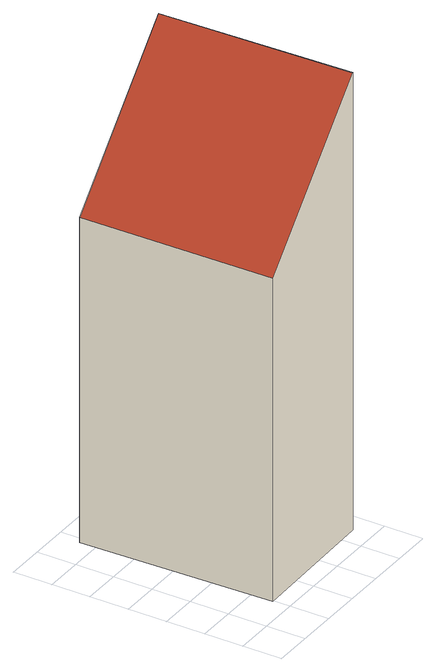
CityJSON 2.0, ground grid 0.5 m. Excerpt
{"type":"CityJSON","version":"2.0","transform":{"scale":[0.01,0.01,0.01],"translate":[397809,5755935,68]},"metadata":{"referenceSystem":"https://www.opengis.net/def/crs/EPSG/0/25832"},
"CityObjects":{
"building1":{"type":"Building","attributes":{"Gemeindeschluessel":"05515000","Geometrietyp2DReferenz":"3000","function":"51009_1610","roofType":"2100","measuredHeight":5.97},"geometry":[{"type":"Solid","lod":"2","boundaries":[[[[0,1,2,3]],[[4,5,1,0]],[[6,7,5,4]],[[3,2,7,6]],[[4,0,3,6]],[[1,5,7,2]]]],"semantics":{"surfaces":[{"type":"WallSurface"},{"type":"RoofSurface"},{"type":"GroundSurface"}],"values":[[0,0,0,0,1,2]]}}]}
},
"vertices":[
[49,22,498],[49,22,77],[225,26,77],[225,26,674],[43,271,501],[43,271,77],[218,276,674],[218,276,77]
]}
